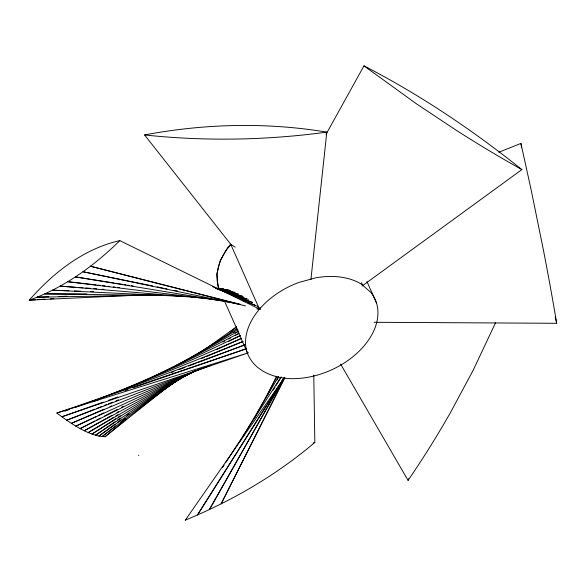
<?xml version="1.0" encoding="UTF-8"?>
<svg xmlns="http://www.w3.org/2000/svg" width="586" height="586" viewBox="0 0 586 586"><rect width="100%" height="100%" fill="white"/><g stroke="black" fill="none" stroke-linecap="round" stroke-linejoin="round"><path stroke-width="0.88" d="M217.069 274.167L217.223 281.412L218.842 288.239L216.109 288.407M310.902 279.588L326.82 132.128C266.535 122.093 204.551 123.624 144.559 134.941L230.701 244.223L259.576 309.393L259.994 307.606M217.164 273.42L218.388 266.652L221.142 259.049L225.28 251.511L230.847 244.274L227.602 247.768L220.058 260.938L216.791 274.211L218.029 286.686L218.842 288.239M340.627 364.118L408.068 480.388L408.713 478.725M495.573 322.718L473.129 370.33L450.363 412.742A643.347 431.289 -58.3 0 1 408.068 480.395M267.853 394.334L276.577 376.219M284.891 377.347L221.149 503.835L284.657 378.014M254.383 418.411L255.247 416.8M256.119 415.196L276.9 376.637M325.999 134.37L363.972 65.859C420.052 94.786 472.675 130.151 521.877 169.596L362.155 285.961M277.156 379.992L278.042 378.395M283.617 378.446L209.436 509.512L284.349 377.611M240.275 441.082L241.681 438.724M242.611 437.156L278.562 376.63M273.076 390.247L274.995 387.126M275.955 385.573L280.76 377.78M266.073 406.017L197.489 514.947L284.459 377.509L185.308 520.141A643.347 424.542 12.8 0 0 243.827 491.764C268.945 477.546 292.832 461.131 314.836 442.437L313.781 375.091M267.048 404.472L268.989 401.381M269.963 399.835L271.911 396.751M272.886 395.206L274.827 392.115M275.801 390.569L280.665 382.841M281.639 381.296L283.587 378.204M222.643 467.416L224.13 465.116M225.617 462.815L281.119 376.908M185.308 520.141L186.634 518.874M103.268 402.143L61.867 416.785L248.537 352.779L56.864 413.02A643.347 97.54 57.9 0 0 80.143 428.608C87.871 432.724 96.192 436.519 105.099 436.709L123.434 421.561M124.847 420.389L126.254 419.224M105.099 436.709L167.852 386.687M115.794 425.861L102.103 436.541L173.031 383.09M120.833 421.92L125.155 418.55M229.976 332.05L236.488 327.039M115.105 424.147L98.917 436.043L179.499 378.79M117.31 422.521L120.994 419.818M126.876 415.489L129.088 413.863M203.027 350.677L236.488 326.834M115.076 421.73L95.54 435.215L181.557 377.772M117.332 420.169L120.335 418.096M197.277 354.303L199.57 352.816M201.093 351.82L237.015 328.46M115.757 418.69L91.965 434.058L187.813 374.11M118.057 417.203L120.357 415.716M233.499 332.614L235.037 331.632M106.227 421.715L88.215 432.571L189.131 373.678M107.795 420.77L113.281 417.466M115.632 416.053L117.976 414.639M183.733 361.862L185.301 360.925M187.659 359.511L237.894 329.369M235.382 333.17L238.531 331.324M105.758 418.734L84.274 430.754L194.427 371.026M107.348 417.847L112.124 415.174M116.9 412.5L118.489 411.614M168.973 369.488L170.57 368.601M172.167 367.722L173.764 366.836M175.361 365.957L238.407 331.075M223.112 341.99L224.724 341.125M228.752 338.964L230.364 338.1M235.206 335.507L238.429 333.778M94.764 421.056L80.15 428.615L196.017 370.528M96.39 420.213L100.448 418.118M104.513 416.016L117.5 409.299M121.566 407.197L123.185 406.362M155.231 375.963L239.147 333.163M228.782 341.345L240.26 335.705M96.463 416.346L75.843 426.139L200.046 368.902M98.111 415.562L103.883 412.815M139.292 383.024L240.201 335.573M216.542 349.659L240.729 338.789M104.015 409.175L71.36 423.348L202.404 368.176M109.875 406.633L111.552 405.9M118.16 391.8L241.52 338.334M201.84 358.449L204.368 357.409M206.052 356.713L242.304 341.799M498.833 152.243L520.917 143.402L531.18 189.996L543.53 250.632A643.347 112.71 75.6 0 1 556.7 323.296L374.051 322.285M98.309 399.271L243.131 341.411M94.749 409.189L66.701 420.228L210.711 365.261M96.448 408.523L101.546 406.516M104.096 405.512L106.645 404.508M108.344 403.842L112.593 402.164M115.999 400.831L118.548 399.828M171.383 372.528L173.954 371.561M179.089 369.634L185.073 367.378M188.502 366.089L196.2 363.188M197.914 362.544L244.977 344.832L75.924 407.109M64.768 411.226L69.06 409.643M313.129 443.045L314.836 442.437M108.447 400.319L117.933 396.964M92.427 401.762L98.477 399.681M125.258 390.459L127.851 389.565M133.037 387.778L246.208 348.817M246.201 348.809L56.864 413.02M256.829 308.903A408.801 147.826 86.6 0 0 260.287 309.481L119.822 240.619C83.644 248.764 53.289 272.746 29.3 300.135L139.043 295.044M35.68 299.739L29.3 300.135C48.433 293.315 66.394 283.47 82.948 271.75A643.347 303.467 -84.9 0 0 119.822 240.619M37.504 299.622L44.792 299.168M50.257 298.823L53.905 298.589M48.924 296.809L37.065 297.197L160.081 295.058M58.959 296.487L67.17 296.216M86.823 293.886L44.8 293.879L167.076 295.578M171.639 295.644L179.851 295.754M217.347 289.023L223.749 289.169M68.899 290.773L52.506 290.187L187.791 296.626M74.356 290.964L80.729 291.191M90.749 291.542L93.474 291.638M191.446 296.794L195.101 296.97M215.589 288.444L223.779 288.957M221.808 289.565L225.442 289.806M75.689 287.265L60.182 286.129L205.964 298.333M78.421 287.462L82.985 287.799M85.724 287.997L90.281 288.334M93.928 288.598L96.668 288.803M102.14 289.206L103.964 289.338M208.704 298.56L210.52 298.714M144.559 134.941C179.616 138.714 214.93 139.9 250.163 138.684A643.347 476.521 -22.5 0 0 326.82 132.136M217.274 288.656L229.082 289.902M223.493 290.187L225.31 290.392M228.027 290.693L229.844 290.89M96.001 284.913L67.815 281.705L222.24 300.618M97.818 285.118L100.55 285.426M102.367 285.638L105.099 285.946M107.824 286.254L109.641 286.466M113.281 286.876L115.098 287.081M117.83 287.396L119.647 287.601M217.267 288.766L230.789 290.788M230.672 291.813L232.474 292.099M114.175 283.009L75.404 276.907L233.953 302.925M115.977 283.294L122.291 284.291M124.093 284.569L125.895 284.855M127.697 285.14L129.499 285.426M131.308 285.704L133.11 285.99M217.325 288.869L235.206 292.348M233.323 293.176L236.898 293.894M152.675 285.975L82.948 271.75L240.179 304.552M157.143 286.891L163.406 288.166M165.193 288.532L166.981 288.898M174.13 290.356L177.704 291.088M217.45 288.971L238.722 294.091M234.217 294.319L236.869 294.985M238.641 295.425L242.186 296.304M227.822 301.123L90.442 266.234L245.475 305.951M229.595 301.578L240.231 304.281M218.534 289.33L243.102 296.399M236.905 296.055L246.56 298.926M218.988 289.521L248.339 299.387M240.546 298.34L252.632 302.537L215.956 288.341M243.329 300.603L245.871 301.614M247.57 302.295L256.053 305.672L212.506 286.591M138.45 455.212L138.867 455.388M363.972 65.859L416.207 103.641L455.769 129.96A643.347 291.308 38.7 0 0 521.877 169.603M362.631 285.265L370.931 292.473A69.382 46.697 -23.9 0 1 361.782 348.472A69.382 46.697 -23.9 0 1 290.861 378.659C272.908 378.146 253.02 370.162 246.904 351.849A69.382 46.697 -23.9 0 1 298.428 282.591L315.664 277.837A69.382 46.697 -23.9 0 1 361.24 284.049L362.631 285.265L361.525 282.76M366.961 281.566L376.586 303.284M224.394 300.772L247.351 352.567M555.242 317.121L556.7 323.289M520.917 143.402L521.584 147.716M235.162 247.145A408.801 298.853 -37.8 0 1 230.701 244.223M256.902 306.017A282.635 102.425 86.8 0 1 259.166 308.295"/></g></svg>
